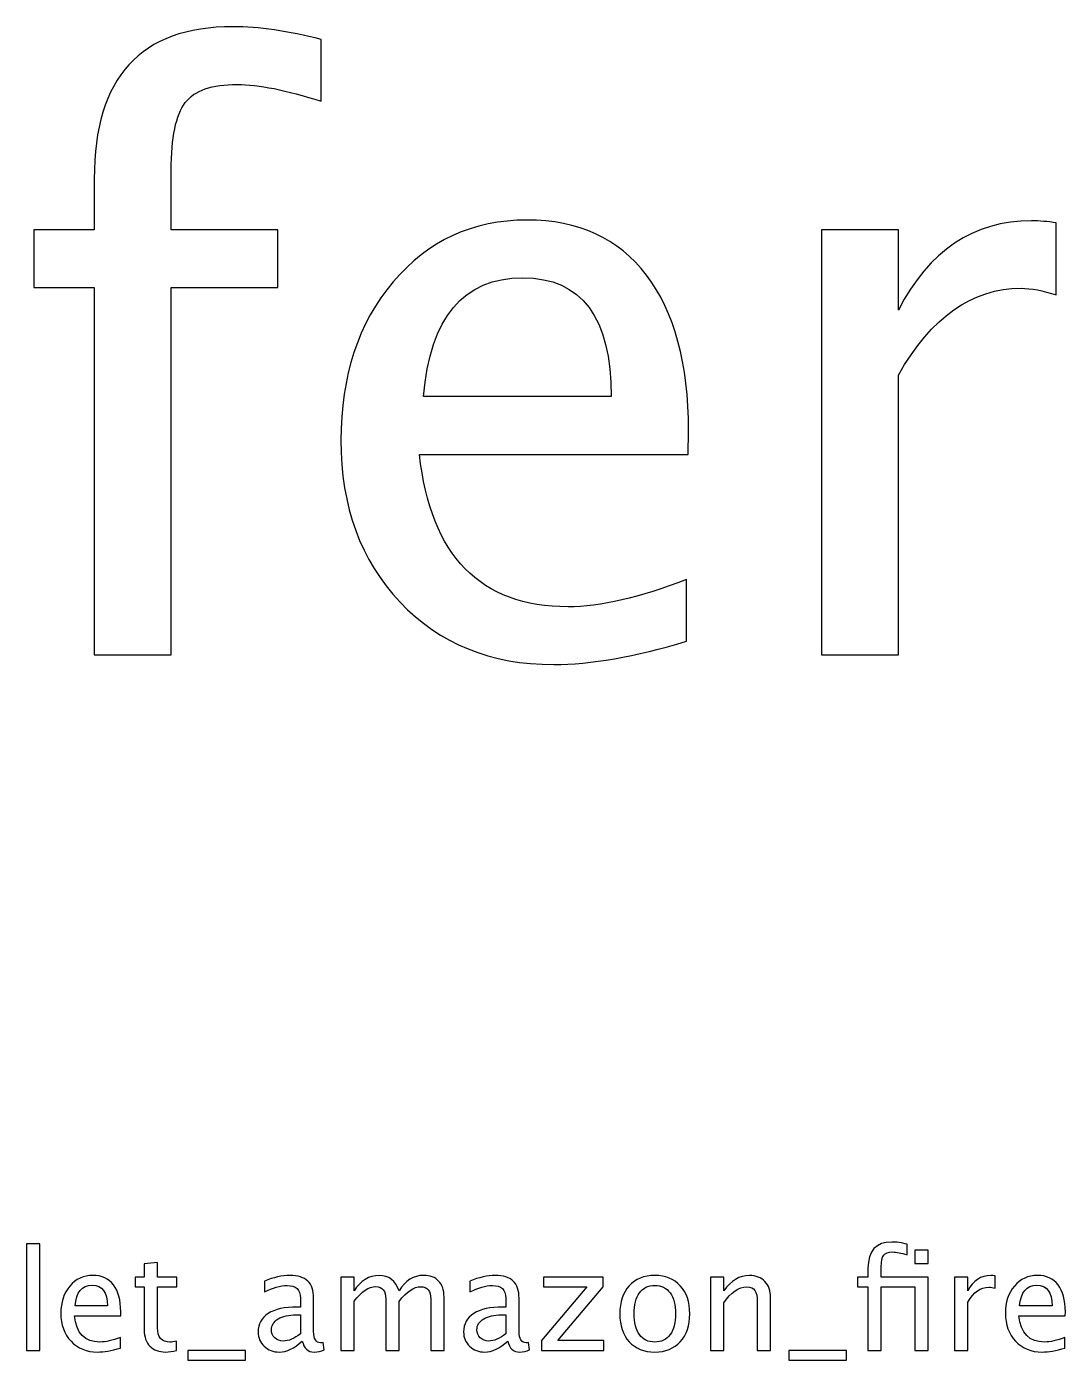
# Model space of a CAD drawing. Header units: centimetres. Extents: x -145 to 75, y -70 to 149.
# Drawn here: x -133.12 to -119.87, y 102.14 to 119.14 of the extents above; entities that cross this region are included whole.
import ezdxf

# ---------------------------------------------------------------- set-up
doc = ezdxf.new("R2010")
doc.units = ezdxf.units.CM
doc.header["$MEASUREMENT"] = 0
doc.layers.add('Layer 1', color=7, linetype='Continuous')

msp = doc.modelspace()

# ---------------------------------------------------------------- linework, layer by layer
at = {"layer": 'Layer 1'}
for points, knots in [([(-132.2624, 111.13072), (-132.2624, 111.13072), (-132.2624, 115.81537), (-132.2624, 115.81537), (-132.2624, 115.81537), (-132.2624, 115.81537), (-133.03124, 115.81537), (-133.03124, 115.81537), (-133.03124, 115.81537), (-133.03124, 115.81537), (-133.03124, 116.55182), (-133.03124, 116.55182), (-133.03124, 116.55182), (-133.03124, 116.55182), (-132.2624, 116.55182), (-132.2624, 116.55182), (-132.2624, 116.55182), (-132.2624, 116.55182), (-132.2624, 117.20133), (-132.2624, 117.20133), (-132.2624, 117.20133), (-132.2624, 118.49353), (-131.67256, 119.13963), (-130.49287, 119.13963), (-130.49287, 119.13963), (-130.16215, 119.13963), (-129.78711, 119.08508), (-129.36774, 118.97597), (-129.36774, 118.97597), (-129.36774, 118.97597), (-129.36774, 118.18838), (-129.36774, 118.18838), (-129.36774, 118.18838), (-129.81268, 118.33158), (-130.16897, 118.40318), (-130.43662, 118.40318), (-130.43662, 118.40318), (-130.76222, 118.40318), (-130.98384, 118.32646), (-131.10147, 118.17133), (-131.10147, 118.17133), (-131.2208, 118.0162), (-131.28047, 117.7281), (-131.28047, 117.30702), (-131.28047, 117.30702), (-131.28047, 117.30702), (-131.28047, 116.55182), (-131.28047, 116.55182), (-131.28047, 116.55182), (-131.28047, 116.55182), (-129.91837, 116.55182), (-129.91837, 116.55182), (-129.91837, 116.55182), (-129.91837, 116.55182), (-129.91837, 115.81537), (-129.91837, 115.81537), (-129.91837, 115.81537), (-129.91837, 115.81537), (-131.28047, 115.81537), (-131.28047, 115.81537), (-131.28047, 115.81537), (-131.28047, 115.81537), (-131.28047, 111.13072), (-131.28047, 111.13072), (-131.28047, 111.13072), (-131.28047, 111.13072), (-132.2624, 111.13072), (-132.2624, 111.13072)], [0, 0, 0, 0, 0.05555556, 0.05555556, 0.05555556, 0.05555556, 0.11111111, 0.11111111, 0.11111111, 0.11111111, 0.16666667, 0.16666667, 0.16666667, 0.16666667, 0.22222222, 0.22222222, 0.22222222, 0.22222222, 0.27777778, 0.27777778, 0.27777778, 0.27777778, 0.33333333, 0.33333333, 0.33333333, 0.33333333, 0.38888889, 0.38888889, 0.38888889, 0.38888889, 0.44444444, 0.44444444, 0.44444444, 0.44444444, 0.5, 0.5, 0.5, 0.5, 0.55555556, 0.55555556, 0.55555556, 0.55555556, 0.61111111, 0.61111111, 0.61111111, 0.61111111, 0.66666667, 0.66666667, 0.66666667, 0.66666667, 0.72222222, 0.72222222, 0.72222222, 0.72222222, 0.77777778, 0.77777778, 0.77777778, 0.77777778, 0.83333333, 0.83333333, 0.83333333, 0.83333333, 0.88888889, 0.88888889, 0.88888889, 0.88888889, 1, 1, 1, 1]), ([(-124.70696, 111.3046), (-125.3667, 111.10685), (-125.93097, 111.00798), (-126.40148, 111.00798), (-126.40148, 111.00798), (-127.20442, 111.00798), (-127.85734, 111.27392), (-128.36024, 111.8041), (-128.36024, 111.8041), (-128.86314, 112.33427), (-129.11544, 113.02129), (-129.11544, 113.86684), (-129.11544, 113.86684), (-129.11544, 114.68683), (-128.89382, 115.3602), (-128.44888, 115.88697), (-128.44888, 115.88697), (-128.00395, 116.41203), (-127.43456, 116.67456), (-126.74073, 116.67456), (-126.74073, 116.67456), (-126.0844, 116.67456), (-125.57638, 116.44101), (-125.21839, 115.97391), (-125.21839, 115.97391), (-124.86039, 115.50681), (-124.68139, 114.84537), (-124.68139, 113.98788), (-124.68139, 113.98788), (-124.68139, 113.98788), (-124.68651, 113.68784), (-124.68651, 113.68784), (-124.68651, 113.68784), (-124.68651, 113.68784), (-128.11305, 113.68784), (-128.11305, 113.68784), (-128.11305, 113.68784), (-127.96985, 112.39223), (-127.33739, 111.74443), (-126.21737, 111.74443), (-126.21737, 111.74443), (-125.80652, 111.74443), (-125.30362, 111.86035), (-124.70696, 112.0922), (-124.70696, 112.0922), (-124.70696, 112.0922), (-124.70696, 111.3046), (-124.70696, 111.3046)], [0, 0, 0, 0, 0.07692308, 0.07692308, 0.07692308, 0.07692308, 0.15384615, 0.15384615, 0.15384615, 0.15384615, 0.23076923, 0.23076923, 0.23076923, 0.23076923, 0.30769231, 0.30769231, 0.30769231, 0.30769231, 0.38461538, 0.38461538, 0.38461538, 0.38461538, 0.46153846, 0.46153846, 0.46153846, 0.46153846, 0.53846154, 0.53846154, 0.53846154, 0.53846154, 0.61538462, 0.61538462, 0.61538462, 0.61538462, 0.69230769, 0.69230769, 0.69230769, 0.69230769, 0.76923077, 0.76923077, 0.76923077, 0.76923077, 0.84615385, 0.84615385, 0.84615385, 0.84615385, 1, 1, 1, 1]), ([(-122.98687, 111.13072), (-122.98687, 111.13072), (-122.98687, 116.55182), (-122.98687, 116.55182), (-122.98687, 116.55182), (-122.98687, 116.55182), (-122.00494, 116.55182), (-122.00494, 116.55182), (-122.00494, 116.55182), (-122.00494, 116.55182), (-122.00494, 115.52727), (-122.00494, 115.52727), (-122.00494, 115.52727), (-121.61455, 116.28588), (-121.04858, 116.66433), (-120.30531, 116.66433), (-120.30531, 116.66433), (-120.20473, 116.66433), (-120.09903, 116.65581), (-119.98993, 116.63876), (-119.98993, 116.63876), (-119.98993, 116.63876), (-119.98993, 115.7199), (-119.98993, 115.7199), (-119.98993, 115.7199), (-120.1604, 115.77616), (-120.31042, 115.80514), (-120.43998, 115.80514), (-120.43998, 115.80514), (-121.06392, 115.80514), (-121.58557, 115.43691), (-122.00494, 114.69876), (-122.00494, 114.69876), (-122.00494, 114.69876), (-122.00494, 111.13072), (-122.00494, 111.13072), (-122.00494, 111.13072), (-122.00494, 111.13072), (-122.98687, 111.13072), (-122.98687, 111.13072)], [0, 0, 0, 0, 0.09090909, 0.09090909, 0.09090909, 0.09090909, 0.18181818, 0.18181818, 0.18181818, 0.18181818, 0.27272727, 0.27272727, 0.27272727, 0.27272727, 0.36363636, 0.36363636, 0.36363636, 0.36363636, 0.45454545, 0.45454545, 0.45454545, 0.45454545, 0.54545455, 0.54545455, 0.54545455, 0.54545455, 0.63636364, 0.63636364, 0.63636364, 0.63636364, 0.72727273, 0.72727273, 0.72727273, 0.72727273, 0.81818182, 0.81818182, 0.81818182, 0.81818182, 1, 1, 1, 1]), ([(-128.06191, 114.42429), (-128.06191, 114.42429), (-125.66844, 114.42429), (-125.66844, 114.42429), (-125.66844, 114.42429), (-125.66844, 115.4335), (-126.04519, 115.93811), (-126.79698, 115.93811), (-126.79698, 115.93811), (-127.55389, 115.93811), (-127.97496, 115.4335), (-128.06191, 114.42429)], [0, 0, 0, 0, 0.25, 0.25, 0.25, 0.25, 0.5, 0.5, 0.5, 0.5, 1, 1, 1, 1]), ([(-133.12411, 102.26594), (-133.12411, 102.26594), (-133.12411, 103.6259), (-133.12411, 103.6259), (-133.12411, 103.6259), (-133.12411, 103.6259), (-132.95477, 103.6259), (-132.95477, 103.6259), (-132.95477, 103.6259), (-132.95477, 103.6259), (-132.95477, 102.26594), (-132.95477, 102.26594), (-132.95477, 102.26594), (-132.95477, 102.26594), (-133.12411, 102.26594), (-133.12411, 102.26594)], [0, 0, 0, 0, 0.2, 0.2, 0.2, 0.2, 0.4, 0.4, 0.4, 0.4, 0.6, 0.6, 0.6, 0.6, 1, 1, 1, 1]), ([(-122.39201, 102.26594), (-122.39201, 102.26594), (-122.39201, 103.0738), (-122.39201, 103.0738), (-122.39201, 103.0738), (-122.39201, 103.0738), (-122.52459, 103.0738), (-122.52459, 103.0738), (-122.52459, 103.0738), (-122.52459, 103.0738), (-122.52459, 103.2008), (-122.52459, 103.2008), (-122.52459, 103.2008), (-122.52459, 103.2008), (-122.39201, 103.2008), (-122.39201, 103.2008), (-122.39201, 103.2008), (-122.39201, 103.2008), (-122.39201, 103.31281), (-122.39201, 103.31281), (-122.39201, 103.31281), (-122.39201, 103.53565), (-122.29029, 103.64707), (-122.08685, 103.64707), (-122.08685, 103.64707), (-122.02982, 103.64707), (-121.96515, 103.63766), (-121.89283, 103.61884), (-121.89283, 103.61884), (-121.89283, 103.61884), (-121.89283, 103.48302), (-121.89283, 103.48302), (-121.89283, 103.48302), (-121.96955, 103.50772), (-122.031, 103.52007), (-122.07715, 103.52007), (-122.07715, 103.52007), (-122.1333, 103.52007), (-122.17152, 103.50684), (-122.19181, 103.48008), (-122.19181, 103.48008), (-122.21238, 103.45333), (-122.22267, 103.40365), (-122.22267, 103.33104), (-122.22267, 103.33104), (-122.22267, 103.33104), (-122.22267, 103.2008), (-122.22267, 103.2008), (-122.22267, 103.2008), (-122.22267, 103.2008), (-121.62648, 103.2008), (-121.62648, 103.2008), (-121.62648, 103.2008), (-121.62648, 103.2008), (-121.62648, 102.26594), (-121.62648, 102.26594), (-121.62648, 102.26594), (-121.62648, 102.26594), (-121.79581, 102.26594), (-121.79581, 102.26594), (-121.79581, 102.26594), (-121.79581, 102.26594), (-121.79581, 103.0738), (-121.79581, 103.0738), (-121.79581, 103.0738), (-121.79581, 103.0738), (-122.22267, 103.0738), (-122.22267, 103.0738), (-122.22267, 103.0738), (-122.22267, 103.0738), (-122.22267, 102.26594), (-122.22267, 102.26594), (-122.22267, 102.26594), (-122.22267, 102.26594), (-122.39201, 102.26594), (-122.39201, 102.26594)], [0, 0, 0, 0, 0.05, 0.05, 0.05, 0.05, 0.1, 0.1, 0.1, 0.1, 0.15, 0.15, 0.15, 0.15, 0.2, 0.2, 0.2, 0.2, 0.25, 0.25, 0.25, 0.25, 0.3, 0.3, 0.3, 0.3, 0.35, 0.35, 0.35, 0.35, 0.4, 0.4, 0.4, 0.4, 0.45, 0.45, 0.45, 0.45, 0.5, 0.5, 0.5, 0.5, 0.55, 0.55, 0.55, 0.55, 0.6, 0.6, 0.6, 0.6, 0.65, 0.65, 0.65, 0.65, 0.7, 0.7, 0.7, 0.7, 0.75, 0.75, 0.75, 0.75, 0.8, 0.8, 0.8, 0.8, 0.85, 0.85, 0.85, 0.85, 0.9, 0.9, 0.9, 0.9, 1, 1, 1, 1]), ([(-121.79581, 103.3719), (-121.79581, 103.3719), (-121.79581, 103.54123), (-121.79581, 103.54123), (-121.79581, 103.54123), (-121.79581, 103.54123), (-121.62648, 103.54123), (-121.62648, 103.54123), (-121.62648, 103.54123), (-121.62648, 103.54123), (-121.62648, 103.3719), (-121.62648, 103.3719), (-121.62648, 103.3719), (-121.62648, 103.3719), (-121.79581, 103.3719), (-121.79581, 103.3719)], [0, 0, 0, 0, 0.2, 0.2, 0.2, 0.2, 0.4, 0.4, 0.4, 0.4, 0.6, 0.6, 0.6, 0.6, 1, 1, 1, 1]), ([(-131.21352, 102.26623), (-131.26585, 102.25183), (-131.31142, 102.24477), (-131.34993, 102.24477), (-131.34993, 102.24477), (-131.43636, 102.24477), (-131.50368, 102.26947), (-131.5519, 102.31886), (-131.5519, 102.31886), (-131.6004, 102.36825), (-131.62451, 102.43674), (-131.62451, 102.52464), (-131.62451, 102.52464), (-131.62451, 102.52464), (-131.62451, 103.0738), (-131.62451, 103.0738), (-131.62451, 103.0738), (-131.62451, 103.0738), (-131.74152, 103.0738), (-131.74152, 103.0738), (-131.74152, 103.0738), (-131.74152, 103.0738), (-131.74152, 103.2008), (-131.74152, 103.2008), (-131.74152, 103.2008), (-131.74152, 103.2008), (-131.62451, 103.2008), (-131.62451, 103.2008), (-131.62451, 103.2008), (-131.62451, 103.2008), (-131.62451, 103.36984), (-131.62451, 103.36984), (-131.62451, 103.36984), (-131.62451, 103.36984), (-131.45518, 103.38601), (-131.45518, 103.38601), (-131.45518, 103.38601), (-131.45518, 103.38601), (-131.45518, 103.2008), (-131.45518, 103.2008), (-131.45518, 103.2008), (-131.45518, 103.2008), (-131.21, 103.2008), (-131.21, 103.2008), (-131.21, 103.2008), (-131.21, 103.2008), (-131.21, 103.0738), (-131.21, 103.0738), (-131.21, 103.0738), (-131.21, 103.0738), (-131.45518, 103.0738), (-131.45518, 103.0738), (-131.45518, 103.0738), (-131.45518, 103.0738), (-131.45518, 102.55522), (-131.45518, 102.55522), (-131.45518, 102.55522), (-131.45518, 102.43292), (-131.40197, 102.37177), (-131.29584, 102.37177), (-131.29584, 102.37177), (-131.2732, 102.37177), (-131.24586, 102.3756), (-131.21352, 102.38294), (-131.21352, 102.38294), (-131.21352, 102.38294), (-131.21352, 102.26623), (-131.21352, 102.26623)], [0, 0, 0, 0, 0.05555556, 0.05555556, 0.05555556, 0.05555556, 0.11111111, 0.11111111, 0.11111111, 0.11111111, 0.16666667, 0.16666667, 0.16666667, 0.16666667, 0.22222222, 0.22222222, 0.22222222, 0.22222222, 0.27777778, 0.27777778, 0.27777778, 0.27777778, 0.33333333, 0.33333333, 0.33333333, 0.33333333, 0.38888889, 0.38888889, 0.38888889, 0.38888889, 0.44444444, 0.44444444, 0.44444444, 0.44444444, 0.5, 0.5, 0.5, 0.5, 0.55555556, 0.55555556, 0.55555556, 0.55555556, 0.61111111, 0.61111111, 0.61111111, 0.61111111, 0.66666667, 0.66666667, 0.66666667, 0.66666667, 0.72222222, 0.72222222, 0.72222222, 0.72222222, 0.77777778, 0.77777778, 0.77777778, 0.77777778, 0.83333333, 0.83333333, 0.83333333, 0.83333333, 0.88888889, 0.88888889, 0.88888889, 0.88888889, 1, 1, 1, 1]), ([(-131.92819, 102.29593), (-132.04196, 102.26182), (-132.13927, 102.24477), (-132.22041, 102.24477), (-132.22041, 102.24477), (-132.35888, 102.24477), (-132.47147, 102.29063), (-132.5582, 102.38206), (-132.5582, 102.38206), (-132.64492, 102.47349), (-132.68843, 102.59197), (-132.68843, 102.73778), (-132.68843, 102.73778), (-132.68843, 102.87919), (-132.65021, 102.99531), (-132.57348, 103.08615), (-132.57348, 103.08615), (-132.49675, 103.1767), (-132.39856, 103.22197), (-132.27891, 103.22197), (-132.27891, 103.22197), (-132.16573, 103.22197), (-132.07812, 103.18169), (-132.01639, 103.10114), (-132.01639, 103.10114), (-131.95465, 103.02059), (-131.92378, 102.90653), (-131.92378, 102.75865), (-131.92378, 102.75865), (-131.92378, 102.75865), (-131.92467, 102.70691), (-131.92467, 102.70691), (-131.92467, 102.70691), (-131.92467, 102.70691), (-132.51557, 102.70691), (-132.51557, 102.70691), (-132.51557, 102.70691), (-132.49087, 102.48349), (-132.38181, 102.37177), (-132.18866, 102.37177), (-132.18866, 102.37177), (-132.11781, 102.37177), (-132.03109, 102.39176), (-131.92819, 102.43175), (-131.92819, 102.43175), (-131.92819, 102.43175), (-131.92819, 102.29593), (-131.92819, 102.29593)], [0, 0, 0, 0, 0.07692308, 0.07692308, 0.07692308, 0.07692308, 0.15384615, 0.15384615, 0.15384615, 0.15384615, 0.23076923, 0.23076923, 0.23076923, 0.23076923, 0.30769231, 0.30769231, 0.30769231, 0.30769231, 0.38461538, 0.38461538, 0.38461538, 0.38461538, 0.46153846, 0.46153846, 0.46153846, 0.46153846, 0.53846154, 0.53846154, 0.53846154, 0.53846154, 0.61538462, 0.61538462, 0.61538462, 0.61538462, 0.69230769, 0.69230769, 0.69230769, 0.69230769, 0.76923077, 0.76923077, 0.76923077, 0.76923077, 0.84615385, 0.84615385, 0.84615385, 0.84615385, 1, 1, 1, 1]), ([(-129.60809, 102.385), (-129.70981, 102.29152), (-129.8077, 102.24477), (-129.90178, 102.24477), (-129.90178, 102.24477), (-129.9791, 102.24477), (-130.04348, 102.26888), (-130.09434, 102.31739), (-130.09434, 102.31739), (-130.14549, 102.36589), (-130.17107, 102.42704), (-130.17107, 102.50083), (-130.17107, 102.50083), (-130.17107, 102.60284), (-130.12814, 102.68134), (-130.0423, 102.73602), (-130.0423, 102.73602), (-129.95646, 102.7907), (-129.83328, 102.81804), (-129.67277, 102.81804), (-129.67277, 102.81804), (-129.67277, 102.81804), (-129.63308, 102.81804), (-129.63308, 102.81804), (-129.63308, 102.81804), (-129.63308, 102.81804), (-129.63308, 102.93063), (-129.63308, 102.93063), (-129.63308, 102.93063), (-129.63308, 103.03911), (-129.68952, 103.0932), (-129.80271, 103.0932), (-129.80271, 103.0932), (-129.89031, 103.0932), (-129.98615, 103.06557), (-130.08993, 103.0103), (-130.08993, 103.0103), (-130.08993, 103.0103), (-130.08993, 103.14965), (-130.08993, 103.14965), (-130.08993, 103.14965), (-129.97586, 103.19669), (-129.86826, 103.2202), (-129.76743, 103.2202), (-129.76743, 103.2202), (-129.66365, 103.2202), (-129.58692, 103.19669), (-129.53783, 103.14935), (-129.53783, 103.14935), (-129.48844, 103.10202), (-129.46375, 103.02912), (-129.46375, 102.93063), (-129.46375, 102.93063), (-129.46375, 102.93063), (-129.46375, 102.50818), (-129.46375, 102.50818), (-129.46375, 102.50818), (-129.46375, 102.41146), (-129.43405, 102.36295), (-129.37438, 102.36295), (-129.37438, 102.36295), (-129.36703, 102.36295), (-129.35615, 102.36413), (-129.34174, 102.36648), (-129.34174, 102.36648), (-129.34174, 102.36648), (-129.32969, 102.27241), (-129.32969, 102.27241), (-129.32969, 102.27241), (-129.3682, 102.25389), (-129.41053, 102.24477), (-129.45698, 102.24477), (-129.45698, 102.24477), (-129.53607, 102.24477), (-129.58634, 102.29152), (-129.60809, 102.385)], [0, 0, 0, 0, 0.05, 0.05, 0.05, 0.05, 0.1, 0.1, 0.1, 0.1, 0.15, 0.15, 0.15, 0.15, 0.2, 0.2, 0.2, 0.2, 0.25, 0.25, 0.25, 0.25, 0.3, 0.3, 0.3, 0.3, 0.35, 0.35, 0.35, 0.35, 0.4, 0.4, 0.4, 0.4, 0.45, 0.45, 0.45, 0.45, 0.5, 0.5, 0.5, 0.5, 0.55, 0.55, 0.55, 0.55, 0.6, 0.6, 0.6, 0.6, 0.65, 0.65, 0.65, 0.65, 0.7, 0.7, 0.7, 0.7, 0.75, 0.75, 0.75, 0.75, 0.8, 0.8, 0.8, 0.8, 0.85, 0.85, 0.85, 0.85, 0.9, 0.9, 0.9, 0.9, 1, 1, 1, 1]), ([(-129.11597, 102.26594), (-129.11597, 102.26594), (-129.11597, 103.2008), (-129.11597, 103.2008), (-129.11597, 103.2008), (-129.11597, 103.2008), (-128.94663, 103.2008), (-128.94663, 103.2008), (-128.94663, 103.2008), (-128.94663, 103.2008), (-128.94663, 103.02412), (-128.94663, 103.02412), (-128.94663, 103.02412), (-128.86402, 103.15494), (-128.75819, 103.2202), (-128.62854, 103.2202), (-128.62854, 103.2202), (-128.5036, 103.2202), (-128.41864, 103.15494), (-128.37337, 103.02412), (-128.37337, 103.02412), (-128.29311, 103.15612), (-128.18845, 103.22197), (-128.05998, 103.22197), (-128.05998, 103.22197), (-127.97796, 103.22197), (-127.91417, 103.19786), (-127.8686, 103.14935), (-127.8686, 103.14935), (-127.82304, 103.10085), (-127.8001, 103.03294), (-127.8001, 102.94563), (-127.8001, 102.94563), (-127.8001, 102.94563), (-127.8001, 102.26594), (-127.8001, 102.26594), (-127.8001, 102.26594), (-127.8001, 102.26594), (-127.96944, 102.26594), (-127.96944, 102.26594), (-127.96944, 102.26594), (-127.96944, 102.26594), (-127.96944, 102.9177), (-127.96944, 102.9177), (-127.96944, 102.9177), (-127.96944, 103.02412), (-128.01177, 103.07733), (-128.09644, 103.07733), (-128.09644, 103.07733), (-128.18434, 103.07733), (-128.27665, 103.0153), (-128.37337, 102.89095), (-128.37337, 102.89095), (-128.37337, 102.89095), (-128.37337, 102.26594), (-128.37337, 102.26594), (-128.37337, 102.26594), (-128.37337, 102.26594), (-128.5427, 102.26594), (-128.5427, 102.26594), (-128.5427, 102.26594), (-128.5427, 102.26594), (-128.5427, 102.91829), (-128.5427, 102.91829), (-128.5427, 102.91829), (-128.5427, 103.02559), (-128.58562, 103.07909), (-128.67176, 103.07909), (-128.67176, 103.07909), (-128.75731, 103.07909), (-128.84903, 103.01677), (-128.94663, 102.89183), (-128.94663, 102.89183), (-128.94663, 102.89183), (-128.94663, 102.26594), (-128.94663, 102.26594), (-128.94663, 102.26594), (-128.94663, 102.26594), (-129.11597, 102.26594), (-129.11597, 102.26594)], [0, 0, 0, 0, 0.04761905, 0.04761905, 0.04761905, 0.04761905, 0.0952381, 0.0952381, 0.0952381, 0.0952381, 0.14285714, 0.14285714, 0.14285714, 0.14285714, 0.19047619, 0.19047619, 0.19047619, 0.19047619, 0.23809524, 0.23809524, 0.23809524, 0.23809524, 0.28571429, 0.28571429, 0.28571429, 0.28571429, 0.33333333, 0.33333333, 0.33333333, 0.33333333, 0.38095238, 0.38095238, 0.38095238, 0.38095238, 0.42857143, 0.42857143, 0.42857143, 0.42857143, 0.47619048, 0.47619048, 0.47619048, 0.47619048, 0.52380952, 0.52380952, 0.52380952, 0.52380952, 0.57142857, 0.57142857, 0.57142857, 0.57142857, 0.61904762, 0.61904762, 0.61904762, 0.61904762, 0.66666667, 0.66666667, 0.66666667, 0.66666667, 0.71428571, 0.71428571, 0.71428571, 0.71428571, 0.76190476, 0.76190476, 0.76190476, 0.76190476, 0.80952381, 0.80952381, 0.80952381, 0.80952381, 0.85714286, 0.85714286, 0.85714286, 0.85714286, 0.9047619, 0.9047619, 0.9047619, 0.9047619, 1, 1, 1, 1]), ([(-126.98724, 102.385), (-127.08896, 102.29152), (-127.18685, 102.24477), (-127.28093, 102.24477), (-127.28093, 102.24477), (-127.35825, 102.24477), (-127.42263, 102.26888), (-127.47349, 102.31739), (-127.47349, 102.31739), (-127.52464, 102.36589), (-127.55022, 102.42704), (-127.55022, 102.50083), (-127.55022, 102.50083), (-127.55022, 102.60284), (-127.50729, 102.68134), (-127.42145, 102.73602), (-127.42145, 102.73602), (-127.33561, 102.7907), (-127.21243, 102.81804), (-127.05192, 102.81804), (-127.05192, 102.81804), (-127.05192, 102.81804), (-127.01223, 102.81804), (-127.01223, 102.81804), (-127.01223, 102.81804), (-127.01223, 102.81804), (-127.01223, 102.93063), (-127.01223, 102.93063), (-127.01223, 102.93063), (-127.01223, 103.03911), (-127.06867, 103.0932), (-127.18186, 103.0932), (-127.18186, 103.0932), (-127.26946, 103.0932), (-127.3653, 103.06557), (-127.46908, 103.0103), (-127.46908, 103.0103), (-127.46908, 103.0103), (-127.46908, 103.14965), (-127.46908, 103.14965), (-127.46908, 103.14965), (-127.35501, 103.19669), (-127.24741, 103.2202), (-127.14658, 103.2202), (-127.14658, 103.2202), (-127.0428, 103.2202), (-126.96607, 103.19669), (-126.91698, 103.14935), (-126.91698, 103.14935), (-126.86759, 103.10202), (-126.8429, 103.02912), (-126.8429, 102.93063), (-126.8429, 102.93063), (-126.8429, 102.93063), (-126.8429, 102.50818), (-126.8429, 102.50818), (-126.8429, 102.50818), (-126.8429, 102.41146), (-126.8132, 102.36295), (-126.75353, 102.36295), (-126.75353, 102.36295), (-126.74618, 102.36295), (-126.7353, 102.36413), (-126.72089, 102.36648), (-126.72089, 102.36648), (-126.72089, 102.36648), (-126.70884, 102.27241), (-126.70884, 102.27241), (-126.70884, 102.27241), (-126.74735, 102.25389), (-126.78968, 102.24477), (-126.83613, 102.24477), (-126.83613, 102.24477), (-126.91522, 102.24477), (-126.96549, 102.29152), (-126.98724, 102.385)], [0, 0, 0, 0, 0.05, 0.05, 0.05, 0.05, 0.1, 0.1, 0.1, 0.1, 0.15, 0.15, 0.15, 0.15, 0.2, 0.2, 0.2, 0.2, 0.25, 0.25, 0.25, 0.25, 0.3, 0.3, 0.3, 0.3, 0.35, 0.35, 0.35, 0.35, 0.4, 0.4, 0.4, 0.4, 0.45, 0.45, 0.45, 0.45, 0.5, 0.5, 0.5, 0.5, 0.55, 0.55, 0.55, 0.55, 0.6, 0.6, 0.6, 0.6, 0.65, 0.65, 0.65, 0.65, 0.7, 0.7, 0.7, 0.7, 0.75, 0.75, 0.75, 0.75, 0.8, 0.8, 0.8, 0.8, 0.85, 0.85, 0.85, 0.85, 0.9, 0.9, 0.9, 0.9, 1, 1, 1, 1]), ([(-126.55862, 102.26594), (-126.55862, 102.26594), (-126.55862, 102.39294), (-126.55862, 102.39294), (-126.55862, 102.39294), (-126.55862, 102.39294), (-125.97859, 103.0738), (-125.97859, 103.0738), (-125.97859, 103.0738), (-125.97859, 103.0738), (-126.53186, 103.0738), (-126.53186, 103.0738), (-126.53186, 103.0738), (-126.53186, 103.0738), (-126.53186, 103.2008), (-126.53186, 103.2008), (-126.53186, 103.2008), (-126.53186, 103.2008), (-125.77016, 103.2008), (-125.77016, 103.2008), (-125.77016, 103.2008), (-125.77016, 103.2008), (-125.77016, 103.0738), (-125.77016, 103.0738), (-125.77016, 103.0738), (-125.77016, 103.0738), (-126.35018, 102.39294), (-126.35018, 102.39294), (-126.35018, 102.39294), (-126.35018, 102.39294), (-125.75957, 102.39294), (-125.75957, 102.39294), (-125.75957, 102.39294), (-125.75957, 102.39294), (-125.75957, 102.26594), (-125.75957, 102.26594), (-125.75957, 102.26594), (-125.75957, 102.26594), (-126.55862, 102.26594), (-126.55862, 102.26594)], [0, 0, 0, 0, 0.09090909, 0.09090909, 0.09090909, 0.09090909, 0.18181818, 0.18181818, 0.18181818, 0.18181818, 0.27272727, 0.27272727, 0.27272727, 0.27272727, 0.36363636, 0.36363636, 0.36363636, 0.36363636, 0.45454545, 0.45454545, 0.45454545, 0.45454545, 0.54545455, 0.54545455, 0.54545455, 0.54545455, 0.63636364, 0.63636364, 0.63636364, 0.63636364, 0.72727273, 0.72727273, 0.72727273, 0.72727273, 0.81818182, 0.81818182, 0.81818182, 0.81818182, 1, 1, 1, 1]), ([(-125.11194, 102.24477), (-125.24923, 102.24477), (-125.358, 102.28858), (-125.43796, 102.37618), (-125.43796, 102.37618), (-125.51822, 102.46379), (-125.5582, 102.58285), (-125.5582, 102.73308), (-125.5582, 102.73308), (-125.5582, 102.88301), (-125.51822, 103.00178), (-125.43796, 103.08909), (-125.43796, 103.08909), (-125.358, 103.1764), (-125.24923, 103.2202), (-125.11194, 103.2202), (-125.11194, 103.2202), (-124.97465, 103.2202), (-124.86587, 103.1764), (-124.78591, 103.08909), (-124.78591, 103.08909), (-124.70565, 103.00178), (-124.66567, 102.88301), (-124.66567, 102.73308), (-124.66567, 102.73308), (-124.66567, 102.58285), (-124.70565, 102.46379), (-124.78591, 102.37618), (-124.78591, 102.37618), (-124.86587, 102.28858), (-124.97465, 102.24477), (-125.11194, 102.24477)], [0, 0, 0, 0, 0.11111111, 0.11111111, 0.11111111, 0.11111111, 0.22222222, 0.22222222, 0.22222222, 0.22222222, 0.33333333, 0.33333333, 0.33333333, 0.33333333, 0.44444444, 0.44444444, 0.44444444, 0.44444444, 0.55555556, 0.55555556, 0.55555556, 0.55555556, 0.66666667, 0.66666667, 0.66666667, 0.66666667, 0.77777778, 0.77777778, 0.77777778, 0.77777778, 1, 1, 1, 1]), ([(-124.4005, 102.26594), (-124.4005, 102.26594), (-124.4005, 103.2008), (-124.4005, 103.2008), (-124.4005, 103.2008), (-124.4005, 103.2008), (-124.23116, 103.2008), (-124.23116, 103.2008), (-124.23116, 103.2008), (-124.23116, 103.2008), (-124.23116, 103.02412), (-124.23116, 103.02412), (-124.23116, 103.02412), (-124.1415, 103.15494), (-124.03155, 103.2202), (-123.90161, 103.2202), (-123.90161, 103.2202), (-123.81988, 103.2202), (-123.75491, 103.19463), (-123.70699, 103.14318), (-123.70699, 103.14318), (-123.65907, 103.09203), (-123.63497, 103.02294), (-123.63497, 102.93651), (-123.63497, 102.93651), (-123.63497, 102.93651), (-123.63497, 102.26594), (-123.63497, 102.26594), (-123.63497, 102.26594), (-123.63497, 102.26594), (-123.8043, 102.26594), (-123.8043, 102.26594), (-123.8043, 102.26594), (-123.8043, 102.26594), (-123.8043, 102.88124), (-123.8043, 102.88124), (-123.8043, 102.88124), (-123.8043, 102.95062), (-123.81459, 103.00001), (-123.83488, 103.02941), (-123.83488, 103.02941), (-123.85545, 103.0591), (-123.88926, 103.0738), (-123.93659, 103.0738), (-123.93659, 103.0738), (-124.04066, 103.0738), (-124.13885, 103.00589), (-124.23116, 102.87007), (-124.23116, 102.87007), (-124.23116, 102.87007), (-124.23116, 102.26594), (-124.23116, 102.26594), (-124.23116, 102.26594), (-124.23116, 102.26594), (-124.4005, 102.26594), (-124.4005, 102.26594)], [0, 0, 0, 0, 0.06666667, 0.06666667, 0.06666667, 0.06666667, 0.13333333, 0.13333333, 0.13333333, 0.13333333, 0.2, 0.2, 0.2, 0.2, 0.26666667, 0.26666667, 0.26666667, 0.26666667, 0.33333333, 0.33333333, 0.33333333, 0.33333333, 0.4, 0.4, 0.4, 0.4, 0.46666667, 0.46666667, 0.46666667, 0.46666667, 0.53333333, 0.53333333, 0.53333333, 0.53333333, 0.6, 0.6, 0.6, 0.6, 0.66666667, 0.66666667, 0.66666667, 0.66666667, 0.73333333, 0.73333333, 0.73333333, 0.73333333, 0.8, 0.8, 0.8, 0.8, 0.86666667, 0.86666667, 0.86666667, 0.86666667, 1, 1, 1, 1]), ([(-121.28693, 102.26594), (-121.28693, 102.26594), (-121.28693, 103.2008), (-121.28693, 103.2008), (-121.28693, 103.2008), (-121.28693, 103.2008), (-121.11759, 103.2008), (-121.11759, 103.2008), (-121.11759, 103.2008), (-121.11759, 103.2008), (-121.11759, 103.02412), (-121.11759, 103.02412), (-121.11759, 103.02412), (-121.05027, 103.15494), (-120.95267, 103.2202), (-120.82449, 103.2202), (-120.82449, 103.2202), (-120.80715, 103.2202), (-120.78892, 103.21873), (-120.77011, 103.21579), (-120.77011, 103.21579), (-120.77011, 103.21579), (-120.77011, 103.05734), (-120.77011, 103.05734), (-120.77011, 103.05734), (-120.7995, 103.06704), (-120.82538, 103.07204), (-120.84772, 103.07204), (-120.84772, 103.07204), (-120.95532, 103.07204), (-121.04527, 103.00854), (-121.11759, 102.88124), (-121.11759, 102.88124), (-121.11759, 102.88124), (-121.11759, 102.26594), (-121.11759, 102.26594), (-121.11759, 102.26594), (-121.11759, 102.26594), (-121.28693, 102.26594), (-121.28693, 102.26594)], [0, 0, 0, 0, 0.09090909, 0.09090909, 0.09090909, 0.09090909, 0.18181818, 0.18181818, 0.18181818, 0.18181818, 0.27272727, 0.27272727, 0.27272727, 0.27272727, 0.36363636, 0.36363636, 0.36363636, 0.36363636, 0.45454545, 0.45454545, 0.45454545, 0.45454545, 0.54545455, 0.54545455, 0.54545455, 0.54545455, 0.63636364, 0.63636364, 0.63636364, 0.63636364, 0.72727273, 0.72727273, 0.72727273, 0.72727273, 0.81818182, 0.81818182, 0.81818182, 0.81818182, 1, 1, 1, 1]), ([(-119.87905, 102.29593), (-119.99282, 102.26182), (-120.09013, 102.24477), (-120.17127, 102.24477), (-120.17127, 102.24477), (-120.30974, 102.24477), (-120.42233, 102.29063), (-120.50906, 102.38206), (-120.50906, 102.38206), (-120.59578, 102.47349), (-120.63929, 102.59197), (-120.63929, 102.73778), (-120.63929, 102.73778), (-120.63929, 102.87919), (-120.60107, 102.99531), (-120.52434, 103.08615), (-120.52434, 103.08615), (-120.44761, 103.1767), (-120.34942, 103.22197), (-120.22977, 103.22197), (-120.22977, 103.22197), (-120.11659, 103.22197), (-120.02898, 103.18169), (-119.96725, 103.10114), (-119.96725, 103.10114), (-119.90551, 103.02059), (-119.87464, 102.90653), (-119.87464, 102.75865), (-119.87464, 102.75865), (-119.87464, 102.75865), (-119.87553, 102.70691), (-119.87553, 102.70691), (-119.87553, 102.70691), (-119.87553, 102.70691), (-120.46643, 102.70691), (-120.46643, 102.70691), (-120.46643, 102.70691), (-120.44173, 102.48349), (-120.33267, 102.37177), (-120.13952, 102.37177), (-120.13952, 102.37177), (-120.06867, 102.37177), (-119.98195, 102.39176), (-119.87905, 102.43175), (-119.87905, 102.43175), (-119.87905, 102.43175), (-119.87905, 102.29593), (-119.87905, 102.29593)], [0, 0, 0, 0, 0.07692308, 0.07692308, 0.07692308, 0.07692308, 0.15384615, 0.15384615, 0.15384615, 0.15384615, 0.23076923, 0.23076923, 0.23076923, 0.23076923, 0.30769231, 0.30769231, 0.30769231, 0.30769231, 0.38461538, 0.38461538, 0.38461538, 0.38461538, 0.46153846, 0.46153846, 0.46153846, 0.46153846, 0.53846154, 0.53846154, 0.53846154, 0.53846154, 0.61538462, 0.61538462, 0.61538462, 0.61538462, 0.69230769, 0.69230769, 0.69230769, 0.69230769, 0.76923077, 0.76923077, 0.76923077, 0.76923077, 0.84615385, 0.84615385, 0.84615385, 0.84615385, 1, 1, 1, 1]), ([(-132.50675, 102.83391), (-132.50675, 102.83391), (-132.094, 102.83391), (-132.094, 102.83391), (-132.094, 102.83391), (-132.094, 103.00795), (-132.15897, 103.09497), (-132.28861, 103.09497), (-132.28861, 103.09497), (-132.41914, 103.09497), (-132.49176, 103.00795), (-132.50675, 102.83391)], [0, 0, 0, 0, 0.25, 0.25, 0.25, 0.25, 0.5, 0.5, 0.5, 0.5, 1, 1, 1, 1]), ([(-125.11223, 102.37177), (-125.02844, 102.37177), (-124.96318, 102.40323), (-124.91673, 102.46644), (-124.91673, 102.46644), (-124.87058, 102.52935), (-124.84735, 102.61842), (-124.84735, 102.73308), (-124.84735, 102.73308), (-124.84735, 102.84744), (-124.87058, 102.93622), (-124.91673, 102.99913), (-124.91673, 102.99913), (-124.96318, 103.06175), (-125.02844, 103.0932), (-125.11223, 103.0932), (-125.11223, 103.0932), (-125.19631, 103.0932), (-125.26157, 103.06175), (-125.30743, 102.99913), (-125.30743, 102.99913), (-125.35359, 102.93622), (-125.37652, 102.84744), (-125.37652, 102.73308), (-125.37652, 102.73308), (-125.37652, 102.61842), (-125.35359, 102.52935), (-125.30743, 102.46644), (-125.30743, 102.46644), (-125.26157, 102.40323), (-125.19631, 102.37177), (-125.11223, 102.37177)], [0, 0, 0, 0, 0.11111111, 0.11111111, 0.11111111, 0.11111111, 0.22222222, 0.22222222, 0.22222222, 0.22222222, 0.33333333, 0.33333333, 0.33333333, 0.33333333, 0.44444444, 0.44444444, 0.44444444, 0.44444444, 0.55555556, 0.55555556, 0.55555556, 0.55555556, 0.66666667, 0.66666667, 0.66666667, 0.66666667, 0.77777778, 0.77777778, 0.77777778, 0.77777778, 1, 1, 1, 1]), ([(-120.45761, 102.83391), (-120.45761, 102.83391), (-120.04486, 102.83391), (-120.04486, 102.83391), (-120.04486, 102.83391), (-120.04486, 103.00795), (-120.10983, 103.09497), (-120.23947, 103.09497), (-120.23947, 103.09497), (-120.37, 103.09497), (-120.44262, 103.00795), (-120.45761, 102.83391)], [0, 0, 0, 0, 0.25, 0.25, 0.25, 0.25, 0.5, 0.5, 0.5, 0.5, 1, 1, 1, 1]), ([(-129.63308, 102.47731), (-129.63308, 102.47731), (-129.63308, 102.7175), (-129.63308, 102.7175), (-129.63308, 102.7175), (-129.63308, 102.7175), (-129.68747, 102.71926), (-129.68747, 102.71926), (-129.68747, 102.71926), (-129.78154, 102.71926), (-129.85739, 102.70191), (-129.9153, 102.66722), (-129.9153, 102.66722), (-129.97292, 102.63224), (-130.00173, 102.58609), (-130.00173, 102.52847), (-130.00173, 102.52847), (-130.00173, 102.48819), (-129.98733, 102.45409), (-129.95881, 102.42616), (-129.95881, 102.42616), (-129.93, 102.39823), (-129.89502, 102.38412), (-129.85357, 102.38412), (-129.85357, 102.38412), (-129.78301, 102.38412), (-129.70951, 102.41528), (-129.63308, 102.47731)], [0, 0, 0, 0, 0.125, 0.125, 0.125, 0.125, 0.25, 0.25, 0.25, 0.25, 0.375, 0.375, 0.375, 0.375, 0.5, 0.5, 0.5, 0.5, 0.625, 0.625, 0.625, 0.625, 0.75, 0.75, 0.75, 0.75, 1, 1, 1, 1]), ([(-127.01223, 102.47731), (-127.01223, 102.47731), (-127.01223, 102.7175), (-127.01223, 102.7175), (-127.01223, 102.7175), (-127.01223, 102.7175), (-127.06662, 102.71926), (-127.06662, 102.71926), (-127.06662, 102.71926), (-127.16069, 102.71926), (-127.23654, 102.70191), (-127.29445, 102.66722), (-127.29445, 102.66722), (-127.35207, 102.63224), (-127.38088, 102.58609), (-127.38088, 102.52847), (-127.38088, 102.52847), (-127.38088, 102.48819), (-127.36648, 102.45409), (-127.33796, 102.42616), (-127.33796, 102.42616), (-127.30915, 102.39823), (-127.27417, 102.38412), (-127.23272, 102.38412), (-127.23272, 102.38412), (-127.16216, 102.38412), (-127.08866, 102.41528), (-127.01223, 102.47731)], [0, 0, 0, 0, 0.125, 0.125, 0.125, 0.125, 0.25, 0.25, 0.25, 0.25, 0.375, 0.375, 0.375, 0.375, 0.5, 0.5, 0.5, 0.5, 0.625, 0.625, 0.625, 0.625, 0.75, 0.75, 0.75, 0.75, 1, 1, 1, 1]), ([(-131.06713, 102.13894), (-131.06713, 102.13894), (-131.06713, 102.26594), (-131.06713, 102.26594), (-131.06713, 102.26594), (-131.06713, 102.26594), (-130.33335, 102.26594), (-130.33335, 102.26594), (-130.33335, 102.26594), (-130.33335, 102.26594), (-130.33335, 102.13894), (-130.33335, 102.13894), (-130.33335, 102.13894), (-130.33335, 102.13894), (-131.06713, 102.13894), (-131.06713, 102.13894)], [0, 0, 0, 0, 0.2, 0.2, 0.2, 0.2, 0.4, 0.4, 0.4, 0.4, 0.6, 0.6, 0.6, 0.6, 1, 1, 1, 1]), ([(-123.40096, 102.13894), (-123.40096, 102.13894), (-123.40096, 102.26594), (-123.40096, 102.26594), (-123.40096, 102.26594), (-123.40096, 102.26594), (-122.66718, 102.26594), (-122.66718, 102.26594), (-122.66718, 102.26594), (-122.66718, 102.26594), (-122.66718, 102.13894), (-122.66718, 102.13894), (-122.66718, 102.13894), (-122.66718, 102.13894), (-123.40096, 102.13894), (-123.40096, 102.13894)], [0, 0, 0, 0, 0.2, 0.2, 0.2, 0.2, 0.4, 0.4, 0.4, 0.4, 0.6, 0.6, 0.6, 0.6, 1, 1, 1, 1])]:
    msp.add_open_spline(points, degree=3, knots=knots, dxfattribs=at)

doc.saveas('drawing.dxf')
